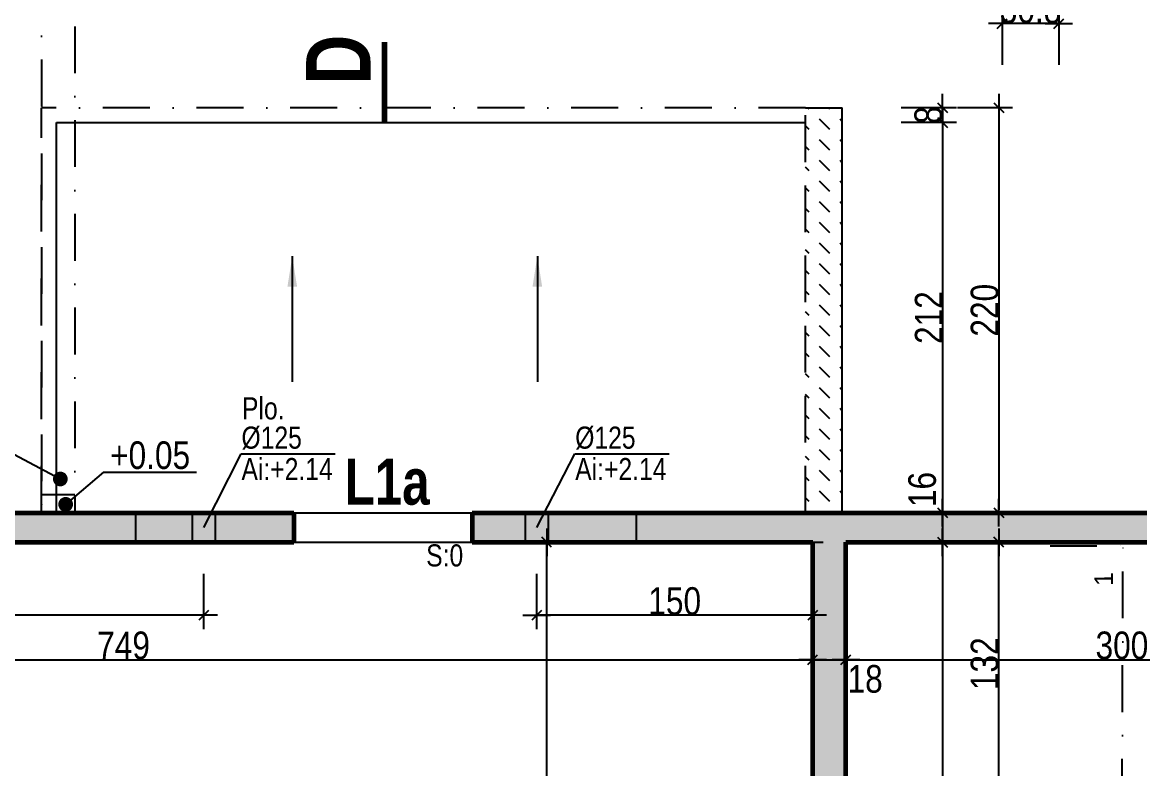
# Model space of a CAD drawing. Header units: millimetres. Extents: x -1734 to 5256, y -3612 to 588.
# Drawn here: x 1292 to 1899, y -461 to -55 of the extents above; entities that cross this region are included whole.
import ezdxf
from ezdxf.enums import TextEntityAlignment as Align

# ---------------------------------------------------------------- set-up
doc = ezdxf.new("R2010")
doc.units = ezdxf.units.MM
doc.linetypes.add('CACHEX2', pattern=[19.05, 12.7, -6.35])
doc.linetypes.add('TIRETPTX2', pattern=[50.8, 25.4, -12.7, 0, -12.7])
for name, color, linetype in [('01_cote_gen', 4, 'Continuous'), ('01_isolant ext', 2, 'TIRETPTX2'), ('01_linteaux', 2, 'Continuous'), ('01_murs_sup', 2, 'CACHEX2'), ('01_poch_murs', 253, 'Continuous'), ('01_resv', 32, 'Continuous'), ('01_texte', 230, 'Continuous'), ('AA_COTES', 2, 'Continuous')]:
    doc.layers.add(name, color=color, linetype=linetype)
doc.layers.add('01_murs_coup', color=5, linetype='Continuous', lineweight=60)
doc.styles.add('Arial Narrow', font='ARIALN.TTF')
doc.styles.add('Century Gothic', font='GOTHIC.TTF')
doc.styles.add('impact', font='impact.ttf')
doc.styles.add('MATTE_TXT', font='arial.ttf')
doc.styles.add('STYLE2', font='ARIALN.TTF')
doc.dimstyles.new('JB50', dxfattribs={"dimscale": 0.1, "dimtxt": 150, "dimasz": 15, "dimexe": 0.1, "dimexo": 0.1, "dimgap": 0.09, "dimtad": 1, "dimdec": 1, "dimdsep": 46, "dimtxsty": 'STYLE2', "dimblk1": 'BOND_G', "dimblk2": 'BOND_D', "dimsah": 1, "dimcen": 1.5, "dimdle": 0.01, "dimse1": 1, "dimse2": 1, "dimclrd": 4, "dimclre": 2, "dimclrt": 6, "dimazin": 2, "dimtfac": 2.333333, "dimtdec": 1, "dimtix": 1, "dimtmove": 2, "dimatfit": 3, "dimldrblk": 'BOND_G', "dimfxl": 1, "dimtolj": 1, "dimtzin": 0, "dimarcsym": 0})

# ---------------------------------------------------------------- blocks, each defined once
blk = doc.blocks.new('BOND_G')
at = {"layer": 'AA_COTES', "color": 0}
for p, q in [((0, -5), (0, 15)), ((5, 0), (-5, 0)), ((1.77, 1.77), (-1.77, -1.77))]:
    blk.add_line(p, q, dxfattribs=at)
blk = doc.blocks.new('BOND_D')
at = {"layer": 'AA_COTES', "color": 0}
for p, q in [((0, 5), (0, -15)), ((5, 0), (-5, 0)), ((-1.77, -1.77), (1.77, 1.77))]:
    blk.add_line(p, q, dxfattribs=at)
blk = doc.blocks.new('*D26')
at = {"layer": '01_cote_gen', "color": 4, "lineweight": -2, "transparency": 16777216}
blk.add_line((974.23, -401.49), (1720.23, -401.49), dxfattribs=at)
at = {"layer": 'DEFPOINTS', "color": 0}
for p in [(1721.73, -401.49), (972.73, -423.99), (1721.73, -423.99)]:
    blk.add_point(p, dxfattribs=at)
at = {"layer": '01_cote_gen', "color": 4, "lineweight": -2, "transparency": 16777216, "xscale": 1.5, "yscale": 1.5, "zscale": 1.5, "rotation": 180}
blk.add_blockref('BOND_G', (972.73, -401.49), dxfattribs=at)
at = {"layer": '01_cote_gen', "color": 4, "lineweight": -2, "transparency": 16777216, "xscale": 1.5, "yscale": 1.5, "zscale": 1.5}
blk.add_blockref('BOND_D', (1721.73, -401.49), dxfattribs=at)
at = {"layer": '01_cote_gen', "color": 6, "transparency": 16777216, "insert": (1347.23, -393.82), "char_height": 15, "attachment_point": 5, "style": 'STYLE2'}
blk.add_mtext('\\A1;749', dxfattribs=at)
blk = doc.blocks.new('*D27')
at = {"layer": '01_cote_gen', "color": 4, "lineweight": -2, "transparency": 16777216}
blk.add_line((1723.23, -401.49), (1738.23, -401.49), dxfattribs=at)
at = {"layer": 'DEFPOINTS', "color": 0}
for p in [(1739.73, -401.49), (1721.73, -423.99), (1739.73, -423.99)]:
    blk.add_point(p, dxfattribs=at)
at = {"layer": '01_cote_gen', "color": 4, "lineweight": -2, "transparency": 16777216, "xscale": 1.5, "yscale": 1.5, "zscale": 1.5, "rotation": 180}
blk.add_blockref('BOND_G', (1721.73, -401.49), dxfattribs=at)
at = {"layer": '01_cote_gen', "color": 4, "lineweight": -2, "transparency": 16777216, "xscale": 1.5, "yscale": 1.5, "zscale": 1.5}
blk.add_blockref('BOND_D', (1739.73, -401.49), dxfattribs=at)
at = {"layer": '01_cote_gen', "color": 6, "transparency": 16777216, "insert": (1750.19, -412.01), "char_height": 15, "attachment_point": 5, "style": 'STYLE2'}
blk.add_mtext('\\A1;18', dxfattribs=at)
blk = doc.blocks.new('*D28')
at = {"layer": '01_cote_gen', "color": 4, "lineweight": -2, "transparency": 16777216}
blk.add_line((1741.23, -401.49), (2038.23, -401.49), dxfattribs=at)
at = {"layer": 'DEFPOINTS', "color": 0}
for p in [(2039.73, -401.49), (1739.73, -442.03), (2039.73, -442.03)]:
    blk.add_point(p, dxfattribs=at)
at = {"layer": '01_cote_gen', "color": 4, "lineweight": -2, "transparency": 16777216, "xscale": 1.5, "yscale": 1.5, "zscale": 1.5, "rotation": 180}
blk.add_blockref('BOND_G', (1739.73, -401.49), dxfattribs=at)
at = {"layer": '01_cote_gen', "color": 4, "lineweight": -2, "transparency": 16777216, "xscale": 1.5, "yscale": 1.5, "zscale": 1.5}
blk.add_blockref('BOND_D', (2039.73, -401.49), dxfattribs=at)
at = {"layer": '01_cote_gen', "color": 6, "transparency": 16777216, "insert": (1889.73, -393.82), "char_height": 15, "attachment_point": 5, "style": 'STYLE2'}
blk.add_mtext('\\A1;300', dxfattribs=at)
blk = doc.blocks.new('*D205')
at = {"layer": '01_cote_gen', "color": 4, "lineweight": -2, "transparency": 16777216}
blk.add_line((1822.85, -103.19), (1822.85, -320.19), dxfattribs=at)
at = {"layer": 'DEFPOINTS', "color": 0}
for p in [(1737.73, -101.69), (1760.34, -321.69), (1822.85, -321.69)]:
    blk.add_point(p, dxfattribs=at)
at = {"layer": '01_cote_gen', "color": 4, "lineweight": -2, "transparency": 16777216, "xscale": 1.5, "yscale": 1.5, "zscale": 1.5}
for name, p, rotation in [('BOND_G', (1822.85, -101.69), 90), ('BOND_D', (1822.85, -321.69), 270)]:
    blk.add_blockref(name, p, dxfattribs=dict(at, rotation=rotation))
at = {"layer": '01_cote_gen', "color": 6, "transparency": 16777216, "insert": (1815.18, -211.69), "char_height": 15, "attachment_point": 5, "rotation": 90, "style": 'STYLE2'}
blk.add_mtext('\\A1;220', dxfattribs=at)
blk = doc.blocks.new('*D454')
at = {"layer": '01_cote_gen', "color": 4, "lineweight": -2, "transparency": 16777216}
blk.add_line((1792.25, -111.19), (1792.25, -320.19), dxfattribs=at)
at = {"layer": 'DEFPOINTS', "color": 0}
for p in [(1769.75, -109.69), (1769.75, -321.69), (1792.25, -321.69)]:
    blk.add_point(p, dxfattribs=at)
at = {"layer": '01_cote_gen', "color": 4, "lineweight": -2, "transparency": 16777216, "xscale": 1.5, "yscale": 1.5, "zscale": 1.5}
for name, p, rotation in [('BOND_G', (1792.25, -109.69), 90), ('BOND_D', (1792.25, -321.69), 270)]:
    blk.add_blockref(name, p, dxfattribs=dict(at, rotation=rotation))
at = {"layer": '01_cote_gen', "color": 6, "transparency": 16777216, "insert": (1784.71, -215.69), "char_height": 15, "attachment_point": 5, "rotation": 90, "style": 'STYLE2'}
blk.add_mtext('\\A1;212', dxfattribs=at)
blk = doc.blocks.new('*D455')
at = {"layer": '01_cote_gen', "color": 4, "lineweight": -2, "transparency": 16777216}
for p, q in [((1792.25, -100.19), (1792.25, -98.69)), ((1792.25, -109.69), (1792.25, -101.69)), ((1792.25, -111.19), (1792.25, -112.69))]:
    blk.add_line(p, q, dxfattribs=at)
at = {"layer": 'DEFPOINTS', "color": 0}
for p in [(1737.73, -101.69), (1792.25, -101.69), (1717.73, -109.69)]:
    blk.add_point(p, dxfattribs=at)
at = {"layer": '01_cote_gen', "color": 4, "lineweight": -2, "transparency": 16777216, "xscale": 1.5, "yscale": 1.5, "zscale": 1.5}
for name, p, rotation in [('BOND_D', (1792.25, -101.69), 270), ('BOND_G', (1792.25, -109.69), 90)]:
    blk.add_blockref(name, p, dxfattribs=dict(at, rotation=rotation))
at = {"layer": '01_cote_gen', "color": 6, "transparency": 16777216, "insert": (1784.58, -105.69), "char_height": 15, "attachment_point": 5, "rotation": 90, "style": 'STYLE2'}
blk.add_mtext('\\A1;8', dxfattribs=at)
blk = doc.blocks.new('*D542')
at = {"layer": '01_cote_gen', "color": 4, "lineweight": -2, "transparency": 16777216}
blk.add_line((1577.18, -994.18), (1577.18, -339.19), dxfattribs=at)
at = {"layer": 'DEFPOINTS', "color": 0}
for p in [(1577.18, -337.69), (1629.23, -337.69), (1599.68, -995.68)]:
    blk.add_point(p, dxfattribs=at)
at = {"layer": '01_cote_gen', "color": 4, "lineweight": -2, "transparency": 16777216, "xscale": 1.5, "yscale": 1.5, "zscale": 1.5}
for name, p, rotation in [('BOND_D', (1577.18, -337.69), 90), ('BOND_G', (1577.18, -995.68), 270)]:
    blk.add_blockref(name, p, dxfattribs=dict(at, rotation=rotation))
at = {"layer": '01_cote_gen', "color": 6, "transparency": 16777216, "insert": (1569.51, -666.69), "char_height": 15, "attachment_point": 5, "rotation": 90, "style": 'STYLE2'}
blk.add_mtext('\\A1;658', dxfattribs=at)
blk = doc.blocks.new('*D547')
at = {"layer": '01_cote_gen', "color": 4, "lineweight": -2, "transparency": 16777216}
blk.add_line((1792.25, -323.19), (1792.25, -336.19), dxfattribs=at)
at = {"layer": 'DEFPOINTS', "color": 0}
for p in [(1809.31, -321.69), (1792.25, -337.69), (1809.31, -337.69)]:
    blk.add_point(p, dxfattribs=at)
at = {"layer": '01_cote_gen', "color": 4, "lineweight": -2, "transparency": 16777216, "xscale": 1.5, "yscale": 1.5, "zscale": 1.5}
for name, p, rotation in [('BOND_G', (1792.25, -321.69), 90), ('BOND_D', (1792.25, -337.69), 270)]:
    blk.add_blockref(name, p, dxfattribs=dict(at, rotation=rotation))
at = {"layer": '01_cote_gen', "color": 6, "transparency": 16777216, "insert": (1781.25, -309.07), "char_height": 15, "attachment_point": 5, "rotation": 90, "style": 'STYLE2'}
blk.add_mtext('\\A1;16', dxfattribs=at)
blk = doc.blocks.new('*D548')
at = {"layer": '01_cote_gen', "color": 4, "lineweight": -2, "transparency": 16777216}
blk.add_line((1792.25, -339.19), (1792.25, -653.18), dxfattribs=at)
at = {"layer": 'DEFPOINTS', "color": 0}
for p in [(1814.75, -337.69), (1792.25, -654.68), (1814.75, -654.68)]:
    blk.add_point(p, dxfattribs=at)
at = {"layer": '01_cote_gen', "color": 4, "lineweight": -2, "transparency": 16777216, "xscale": 1.5, "yscale": 1.5, "zscale": 1.5}
for name, p, rotation in [('BOND_G', (1792.25, -337.69), 90), ('BOND_D', (1792.25, -654.68), 270)]:
    blk.add_blockref(name, p, dxfattribs=dict(at, rotation=rotation))
at = {"layer": '01_cote_gen', "color": 6, "transparency": 16777216, "insert": (1784.58, -496.19), "char_height": 15, "attachment_point": 5, "rotation": 90, "style": 'STYLE2'}
blk.add_mtext('\\A1;317', dxfattribs=at)
blk = doc.blocks.new('*D622')
at = {"layer": '01_cote_gen', "color": 4, "lineweight": -2, "transparency": 16777216}
blk.add_line((1822.85, -468.18), (1822.85, -339.19), dxfattribs=at)
at = {"layer": 'DEFPOINTS', "color": 0}
for p in [(1822.85, -337.69), (1831.35, -337.69), (1845.35, -469.68)]:
    blk.add_point(p, dxfattribs=at)
at = {"layer": '01_cote_gen', "color": 4, "lineweight": -2, "transparency": 16777216, "xscale": 1.5, "yscale": 1.5, "zscale": 1.5}
for name, p, rotation in [('BOND_D', (1822.85, -337.69), 90), ('BOND_G', (1822.85, -469.68), 270)]:
    blk.add_blockref(name, p, dxfattribs=dict(at, rotation=rotation))
at = {"layer": '01_cote_gen', "color": 6, "transparency": 16777216, "insert": (1815.18, -403.69), "char_height": 15, "attachment_point": 5, "rotation": 90, "style": 'STYLE2'}
blk.add_mtext('\\A1;132', dxfattribs=at)
blk = doc.blocks.new('*D676')
at = {"layer": '01_cote_gen', "color": 4, "lineweight": -2, "transparency": 16777216}
blk.add_line((1389.28, -377.4), (974.23, -377.4), dxfattribs=at)
at = {"layer": 'DEFPOINTS', "color": 0}
for p in [(1390.78, -329.69), (972.73, -364.08), (972.73, -377.4)]:
    blk.add_point(p, dxfattribs=at)
at = {"layer": '01_cote_gen', "color": 4, "lineweight": -2, "transparency": 16777216, "xscale": 1.5, "yscale": 1.5, "zscale": 1.5, "rotation": 180}
blk.add_blockref('BOND_D', (972.73, -377.4), dxfattribs=at)
at = {"layer": '01_cote_gen', "color": 4, "lineweight": -2, "transparency": 16777216, "xscale": 1.5, "yscale": 1.5, "zscale": 1.5}
blk.add_blockref('BOND_G', (1390.78, -377.4), dxfattribs=at)
at = {"layer": '01_cote_gen', "color": 6, "transparency": 16777216, "insert": (1181.76, -369.73), "char_height": 15, "attachment_point": 5, "style": 'STYLE2'}
blk.add_mtext('\\A1;418', dxfattribs=at)
blk = doc.blocks.new('*D677')
at = {"layer": '01_cote_gen', "color": 4, "lineweight": -2, "transparency": 16777216}
blk.add_line((1720.23, -377.4), (1573.21, -377.4), dxfattribs=at)
at = {"layer": 'DEFPOINTS', "color": 0}
for p in [(1571.71, -329.69), (1721.73, -337.69), (1571.71, -377.4)]:
    blk.add_point(p, dxfattribs=at)
at = {"layer": '01_cote_gen', "color": 4, "lineweight": -2, "transparency": 16777216, "xscale": 1.5, "yscale": 1.5, "zscale": 1.5, "rotation": 180}
blk.add_blockref('BOND_D', (1571.71, -377.4), dxfattribs=at)
at = {"layer": '01_cote_gen', "color": 4, "lineweight": -2, "transparency": 16777216, "xscale": 1.5, "yscale": 1.5, "zscale": 1.5}
blk.add_blockref('BOND_G', (1721.73, -377.4), dxfattribs=at)
at = {"layer": '01_cote_gen', "color": 6, "transparency": 16777216, "insert": (1646.72, -369.73), "char_height": 15, "attachment_point": 5, "style": 'STYLE2'}
blk.add_mtext('\\A1;150', dxfattribs=at)
blk = doc.blocks.new('*D701')
at = {"layer": '01_cote_gen', "color": 4, "lineweight": -2, "transparency": 16777216}
for p, q in [((1823.18, -55.97), (1821.68, -55.97)), ((1855.45, -55.97), (1824.68, -55.97)), ((1856.95, -55.97), (1858.45, -55.97))]:
    blk.add_line(p, q, dxfattribs=at)
at = {"layer": 'DEFPOINTS', "color": 0}
for p in [(1855.45, -19.63), (1824.68, -55.97), (1824.68, -1033.72)]:
    blk.add_point(p, dxfattribs=at)
at = {"layer": '01_cote_gen', "color": 4, "lineweight": -2, "transparency": 16777216, "xscale": 1.5, "yscale": 1.5, "zscale": 1.5}
blk.add_blockref('BOND_D', (1824.68, -55.97), dxfattribs=at)
at = {"layer": '01_cote_gen', "color": 4, "lineweight": -2, "transparency": 16777216, "xscale": 1.5, "yscale": 1.5, "zscale": 1.5, "rotation": 180}
blk.add_blockref('BOND_G', (1855.45, -55.97), dxfattribs=at)
at = {"layer": '01_cote_gen', "color": 6, "transparency": 16777216, "insert": (1840.07, -48.3), "char_height": 15, "attachment_point": 5, "style": 'STYLE2'}
blk.add_mtext('\\A1;30.8', dxfattribs=at)

msp = doc.modelspace()

# ---------------------------------------------------------------- hatches: boundary and pattern name
at = {"layer": '01_murs_sup'}
h = msp.add_hatch(dxfattribs=at)
h.set_pattern_fill('DASH', color=256, scale=2.5, angle=135)
h.set_pattern_definition([(135, (-68736.468, 24963.4096), (-11.22532015, 9e-16), [7.9375, -7.9375])])
h.paths.add_polyline_path([(2263.73, 314.3), (2245.73, 314.3), (2245.73, 215.3), (2263.73, 215.3)])
h.paths.add_polyline_path([(2263.73, 125.3), (2245.73, 125.3), (2245.73, 67.3), (2263.73, 67.3)])
h.paths.add_polyline_path([(2263.73, -22.7), (2245.73, -22.7), (2245.73, -161.7), (2263.73, -161.7)])
h.paths.add_polyline_path([(2405.73, 314.3), (2387.73, 314.3), (2387.73, 215.3), (2405.73, 215.3)])
h.paths.add_polyline_path([(2405.73, 125.3), (2387.73, 125.3), (2387.73, 67.3), (2405.73, 67.3)])
h.paths.add_polyline_path([(2405.73, -22.7), (2387.73, -22.7), (2387.73, -161.7), (2405.73, -161.7)])
h.paths.add_polyline_path([(2057.73, -321.69), (1717.73, -321.69), (1625.73, -321.69), (1625.73, -337.69), (2039.73, -337.69), (2039.73, -654.68), (1721.73, -654.68), (1721.73, -995.68), (1678.73, -995.68), (1678.73, -1030.68), (1298.73, -1030.68), (1298.73, -1048.68), (1696.73, -1048.68), (1696.73, -1013.68), (2039.73, -1013.68), (2039.73, -1048.68), (2057.73, -1048.68), (2057.73, -990.68), (2039.73, -990.68), (2039.73, -995.68), (1739.73, -995.68), (1739.73, -672.68), (2039.73, -672.68), (2039.73, -857.68), (2057.73, -857.68)])
h.paths.add_polyline_path([(1353.73, -321.69), (952.73, -321.69), (853.73, -321.69), (853.73, -337.69), (954.73, -337.69), (954.73, -1030.68), (830.73, -1030.68), (830.73, -1048.68), (1196.73, -1048.68), (1196.73, -1030.68), (972.73, -1030.68), (972.73, -337.69), (1353.73, -337.69)])
h = msp.add_hatch(dxfattribs=at)
h.set_pattern_fill('DASH', color=256, scale=2.5, angle=135)
h.set_pattern_definition([(135, (-60861.466, 28600.782), (-11.22532015, 9e-16), [7.9375, -7.9375])])
h.paths.add_polyline_path([(1737.73, -101.69), (1717.73, -101.69), (1717.73, -321.69), (1737.73, -321.69)])
at = {"layer": '01_poch_murs'}
h = msp.add_hatch(dxfattribs=at)
h.set_pattern_fill('ANSI32', color=256, scale=5)
h.paths.add_polyline_path([(4093.73, -1048.68), (3639.73, -1048.68), (3639.73, -1065.68), (3629.73, -1065.68), (3629.73, -1048.68), (3489.73, -1048.68), (3387.73, -1048.68), (3128.73, -1048.68), (3128.73, -988.68), (2960.73, -988.68), (2960.73, -1048.68), (2810.73, -1048.68), (2708.73, -1048.68), (2387.73, -1048.68), (2387.73, -337.69), (2260.73, -337.69), (2260.73, -343.69), (2250.73, -343.69), (2250.73, -337.69), (2167.73, -337.69), (2167.73, -343.69), (2167.73, -349.69), (2257.72, -349.69, -0.414214), (2167.73, -439.68), (2167.73, -445.68), (2167.73, -451.68), (2250.73, -451.68), (2250.73, -445.68), (2260.73, -445.68), (2260.73, -451.68), (2260.73, -672.68), (2242.73, -672.68), (2077.73, -672.68), (2077.73, -857.68), (2077.73, -864.68), (2087.73, -864.68, -0.213422), (2077.73, -887.04), (2077.73, -896.93, -0.350001), (2147.73, -984.68), (2077.73, -984.68), (2077.73, -990.68), (2077.73, -1048.68), (2059.73, -1048.68), (2059.73, -1172.68), (2332.73, -1172.68), (2387.73, -1172.68), (2701.73, -1172.68), (3387.73, -1172.68), (3489.73, -1172.68), (3629.73, -1172.68), (3629.73, -1167.68), (3639.73, -1167.68), (3639.73, -1172.68), (4093.73, -1172.68)])
h.paths.add_polyline_path([(4768.73, -1066.7), (4768.73, -1048.68), (4523.73, -1048.68), (4111.73, -1048.68), (4111.73, -1172.68), (4349.73, -1172.68), (4451.73, -1172.68), (4768.73, -1172.68), (4768.73, -1168.7)])
h.paths.add_polyline_path([(2057.73, -1048.68), (2039.73, -1048.68), (2039.73, -1013.68), (1696.73, -1013.68), (1696.73, -1048.68), (1414.73, -1048.68), (1363.73, -1048.68), (1363.73, -1155.16), (1363.73, -1172.74), (1414.73, -1172.74), (2057.73, -1172.74)])
h.paths.add_polyline_path([(1363.73, -1048.68), (1312.73, -1048.68), (830.73, -1048.68), (728.73, -1048.68), (690.73, -1048.68), (690.73, -1172.7), (711.73, -1172.7), (713.73, -1172.7), (813.73, -1172.72), (1323.73, -1172.74), (1363.73, -1172.74), (1363.73, -1155.16), (1363.73, -1149.88)])
h.paths.add_polyline_path([(2387.73, -161.7), (2387.73, -22.7), (2387.73, 67.3), (2387.73, 125.3), (2387.73, 215.3), (2387.73, 296.3), (2263.73, 296.3), (2263.73, 215.3), (2263.73, 125.3), (2263.73, 67.3), (2263.73, -22.7), (2263.73, -161.7), (2263.73, -311.7), (2263.73, -321.69), (2387.73, -321.69), (2387.73, -311.7)])
h.paths.add_polyline_path([(2387.73, -321.69), (2263.73, -321.69), (2263.73, -337.69), (2387.73, -337.69)])
h = msp.add_hatch(color=256, dxfattribs=at)
h.dxf.hatch_style = 1
h.paths.add_polyline_path([(1915.73, -321.69), (1536.73, -321.69), (1536.73, -337.69), (1721.73, -337.69), (1721.73, -995.68), (1678.73, -995.68), (1678.73, -1030.68), (1414.73, -1030.68), (1414.73, -1048.68), (1696.73, -1048.68), (1696.73, -1013.68), (2039.73, -1013.68), (2039.73, -1048.68), (2057.73, -1048.68), (2057.73, -990.68), (2039.73, -990.68), (2039.73, -995.68), (1739.73, -995.68), (1739.73, -672.68), (2039.73, -672.68), (2039.73, -857.68), (2057.73, -857.68), (2057.73, -469.68), (2039.73, -469.68), (2039.73, -654.68), (1739.73, -654.68), (1739.73, -337.69), (1915.73, -337.69)])
h.paths.add_polyline_path([(2057.73, -321.69), (2010.73, -321.69), (2010.73, -337.69), (2057.73, -337.69)], flags=17)
h.paths.add_polyline_path([(1439.73, -321.69), (1285.73, -321.69), (1285.73, -337.69), (1439.73, -337.69)])
h.paths.add_polyline_path([(1013.73, -321.69), (972.73, -321.69), (972.73, -337.69), (1013.73, -337.69)])
h.paths.add_polyline_path([(954.73, -321.69), (893.73, -321.69), (893.73, -337.69), (954.73, -337.69)])
h.paths.add_polyline_path([(711.73, -321.69), (595.73, -321.69), (595.73, -337.69), (711.73, -337.69)])
h.paths.add_polyline_path([(405.73, -321.69), (309.73, -321.69), (309.73, -683.69), (325.73, -683.69), (325.73, -337.69), (405.73, -337.69)])

# ---------------------------------------------------------------- linework, layer by layer
at = {"layer": '01_isolant ext'}
for p, q in [((1320.73, -6.67), (1320.73, -321.67)), ((1302.73, -24.67), (1302.73, -321.67)), ((1302.73, -321.69), (1302.73, -101.69)), ((1717.73, -101.69), (1302.73, -101.69)), ((1850.78, -339.67), (1890.34, -339.67)), ((1889.86, -480.82), (1890.35, -337.68))]:
    msp.add_line(p, q, dxfattribs=at)
at = {"layer": '01_linteaux'}
for p, q in [((1717.73, -101.69), (1737.73, -101.69)), ((1737.73, -321.69), (1737.73, -101.69)), ((1310.73, -321.69), (1310.73, -109.69)), ((1310.73, -109.69), (1717.73, -109.69)), ((1302.73, -311.69), (1320.73, -311.69)), ((1439.73, -321.69), (1536.73, -321.69)), ((1439.73, -337.69), (1536.73, -337.69))]:
    msp.add_line(p, q, dxfattribs=at)
at = {"layer": '01_murs_coup'}
for p, q in [((1285.73, -321.69), (1439.73, -321.69)), ((1439.73, -321.69), (1439.73, -337.69)), ((1536.73, -321.69), (1536.73, -337.69)), ((1536.73, -321.69), (1915.73, -321.69)), ((1285.73, -337.69), (1439.73, -337.69)), ((1536.73, -337.69), (1721.73, -337.69)), ((1721.73, -995.68), (1721.73, -337.69)), ((1739.73, -654.68), (1739.73, -337.69)), ((1739.73, -337.69), (1915.73, -337.69))]:
    msp.add_line(p, q, dxfattribs=at)
at = {"layer": '01_murs_sup', "ltscale": 2}
for p, q in [((1717.73, -321.69), (1717.73, -101.69)), ((1717.73, -101.69), (1737.73, -101.69)), ((1717.73, -321.69), (1717.73, -101.69)), ((1737.73, -321.69), (1737.73, -101.69)), ((952.73, -321.69), (1353.73, -321.69)), ((1353.73, -321.69), (1353.73, -337.69)), ((1625.73, -321.69), (1625.73, -337.69)), ((1625.73, -321.69), (1717.73, -321.69)), ((1717.73, -321.69), (2057.73, -321.69)), ((972.73, -337.69), (1353.73, -337.69)), ((1625.73, -337.69), (2039.73, -337.69))]:
    msp.add_line(p, q, dxfattribs=at)
at = {"layer": '01_resv'}
for p, q in [((1390.78, -329.69), (1411.05, -289.62)), ((1411.05, -289.62), (1462.29, -289.62)), ((1571.71, -329.69), (1592.38, -289.62)), ((1592.38, -289.62), (1643.62, -289.62)), ((1384.53, -321.69), (1384.53, -337.69)), ((1397.03, -321.69), (1397.03, -337.69)), ((1565.46, -321.69), (1565.46, -337.69)), ((1577.96, -321.69), (1577.96, -337.69))]:
    msp.add_line(p, q, dxfattribs=at)
for points in [[(1384.53, -321.69), (1384.53, -337.69), (1397.03, -337.69), (1397.03, -321.69)], [(1565.46, -321.69), (1565.46, -337.69), (1577.96, -337.69), (1577.96, -321.69)]]:
    msp.add_solid(points, dxfattribs=at)
at = {"layer": '01_texte'}
for p, q in [((1438.9, -182.38), (1438.9, -250.63)), ((1572.07, -182.38), (1572.07, -250.63)), ((1284.9, -288.45), (1312.87, -303.34)), ((1336.37, -299.65), (1315.77, -317.13)), ((1336.37, -299.65), (1386.93, -299.65))]:
    msp.add_line(p, q, dxfattribs=at)
at = {"layer": '01_texte', "const_width": 3}
msp.add_lwpolyline([(1489.06, -65.91), (1489.06, -110.16)], dxfattribs=at)
at = {"layer": '01_texte', "const_width": 4}
for points in [[(1310.87, -303.34, 1), (1314.87, -303.34, 1)], [(1313.77, -317.13, 1), (1317.77, -317.13, 1)]]:
    msp.add_lwpolyline(points, format="xyb", close=True, dxfattribs=at)
at = {"layer": '01_texte'}
for points in [[(1438.9, -182.38), (1436.29, -198.82), (1438.9, -198.82)], [(1438.9, -182.38), (1441.51, -198.82), (1438.9, -198.82)], [(1572.07, -182.38), (1569.46, -198.82), (1572.07, -198.82)], [(1572.07, -182.38), (1574.68, -198.82), (1572.07, -198.82)]]:
    msp.add_solid(points, dxfattribs=at)

# ---------------------------------------------------------------- texts
at = {"layer": '01_isolant ext', "style": 'Century Gothic'}
msp.add_text('1', height=10.11, rotation=90.61074, dxfattribs=at).set_placement((1884.95, -361.4))
at = {"layer": '01_resv', "style": 'MATTE_TXT', "width": 0.8}
for s, p in [('Plo.', (1411.59, -274.56)), ('%%C125', (1411.31, -290.48)), ('%%C125', (1592.65, -290.48)), ('Ai:+2.14', (1411.31, -307.57)), ('Ai:+2.14', (1592.65, -307.57))]:
    msp.add_text(s, height=12, dxfattribs=at).set_placement(p, align=Align.BOTTOM_LEFT)
at = {"layer": '01_texte', "style": 'impact'}
msp.add_text('D', height=35, rotation=90, dxfattribs=at).set_placement((1491.92, -75.57), align=Align.BOTTOM_CENTER)
at = {"layer": '01_texte', "style": 'Arial Narrow'}
msp.add_text('+0.05', height=15, dxfattribs=at).set_placement((1339.93, -297.91))
at = {"layer": '01_texte', "style": 'impact'}
msp.add_text('L1a', height=25, dxfattribs=at).set_placement((1490.43, -324.79), align=Align.BOTTOM_CENTER)
at = {"layer": '01_texte', "style": 'MATTE_TXT', "width": 0.8}
msp.add_text('S:0', height=12, dxfattribs=at).set_placement((1521.73, -354.46), align=Align.BOTTOM_CENTER)

# ---------------------------------------------------------------- dimensions: what is measured, and where the dimension line sits
at = {"layer": '01_cote_gen'}
for base, p1, p2, picture, middle in [((1824.68, -55.97), (1855.45, -19.63), (1824.68, -1033.72), '*D701', (1840.07, -48.3)), ((972.734, -377.4006), (1390.7802, -329.694), (972.734, -364.0846), '*D676', (1181.7571, -369.733)), ((1571.71, -377.4), (1721.73, -337.69), (1571.71, -329.69), '*D677', (1646.72, -369.73)), ((1721.73, -401.49), (972.73, -423.99), (1721.73, -423.99), '*D26', (1347.23, -393.82)), ((2039.73, -401.49), (1739.73, -442.03), (2039.73, -442.03), '*D28', (1889.73, -393.82))]:
    dim = msp.add_linear_dim(base=base, p1=p1, p2=p2, dimstyle='JB50', dxfattribs=at)
    dim.commit()
    dim.dimension.update_dxf_attribs({"geometry": picture, "text_midpoint": middle})
for base, p1, p2, picture, middle in [((1792.25, -101.69), (1717.73, -109.69), (1737.73, -101.69), '*D455', (1784.58, -105.69)), ((1822.85, -321.69), (1737.73, -101.69), (1760.34, -321.69), '*D205', (1815.18, -211.69)), ((1792.25, -321.69), (1769.75, -109.69), (1769.75, -321.69), '*D454', (1784.71, -215.69)), ((1577.18, -337.69), (1599.68, -995.68), (1629.23, -337.69), '*D542', (1569.51, -666.69)), ((1792.25, -654.68), (1814.75, -337.69), (1814.75, -654.68), '*D548', (1784.58, -496.19)), ((1822.85, -337.69), (1845.35, -469.68), (1831.35, -337.69), '*D622', (1815.18, -403.69))]:
    dim = msp.add_linear_dim(base=base, p1=p1, p2=p2, angle=90, dimstyle='JB50', dxfattribs=at)
    dim.commit()
    dim.dimension.update_dxf_attribs({"geometry": picture, "text_midpoint": middle})
dim = msp.add_linear_dim(base=(1792.25, -337.69), p1=(1809.31, -321.69), p2=(1809.31, -337.69), angle=90, dimstyle='JB50', dxfattribs=at)
dim.commit()
dim.dimension.update_dxf_attribs({"geometry": '*D547', "text_midpoint": (1781.25, -309.07), "dimtype": 160})
dim = msp.add_linear_dim(base=(1739.73, -401.49), p1=(1721.73, -423.99), p2=(1739.73, -423.99), dimstyle='JB50', dxfattribs=at)
dim.commit()
dim.dimension.update_dxf_attribs({"geometry": '*D27', "text_midpoint": (1750.19, -412.01), "dimtype": 160})

doc.saveas('drawing.dxf')
